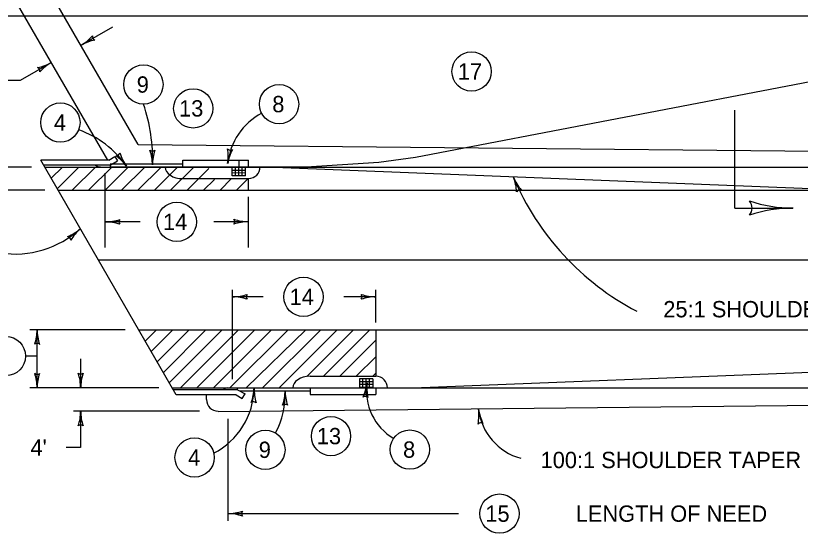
# Model space of a CAD drawing. Extents: x -617 to 43, y 30 to 431.
# Drawn here: x -503.7 to -368.6, y 240.3 to 329.4 of the extents above; entities that cross this region are included whole.
import ezdxf

# ---------------------------------------------------------------- set-up
doc = ezdxf.new("R2010")
doc.units = 0
for name, color, linetype in [('BR 2020 Reprint', 7, 'Continuous'), ('R_IN_LWRK_PR', 7, 'Continuous'), ('R_PL_BRIDGE_PR', 7, 'Continuous'), ('R_PL_CANDG_PR', 7, 'Continuous'), ('R_PL_ESH_PR', 7, 'Continuous'), ('R_PL_GRAILRT_PR', 7, 'Continuous'), ('R_PL_PCL_PR', 7, 'Continuous'), ('R_PL_SHALL_CONC_FLOW_EX', 7, 'Continuous'), ('R_TS_DIM_PR', 7, 'Continuous'), ('R_TS_TS_PR', 7, 'Continuous'), ('RW 2024 Reprint', 7, 'Continuous')]:
    doc.layers.add(name, color=color, linetype=linetype)

msp = doc.modelspace()

# ---------------------------------------------------------------- linework, layer by layer
at = {"layer": 'BR 2020 Reprint'}
for p, q in [((-496.42, 299.35), (-82.36, 299.35)), ((-482.56, 275.35), (-82.36, 275.35))]:
    msp.add_line(p, q, dxfattribs=at)
at = {"layer": 'R_IN_LWRK_PR'}
for p, q in [((-497.62, 301.42), (-495.69, 303.35)), ((-496.59, 299.62), (-492.86, 303.35)), ((-494.02, 299.35), (-490.02, 303.35)), ((-491.19, 299.35), (-487.19, 303.35)), ((-488.36, 299.35), (-484.36, 303.35)), ((-485.52, 299.35), (-481.52, 303.35)), ((-482.72, 299.35), (-478.72, 303.35)), ((-479.85, 299.35), (-475.89, 303.35)), ((-477.06, 299.35), (-473.06, 303.35)), ((-474.22, 299.35), (-470.49, 303.09)), ((-468.56, 299.35), (-466.56, 301.35)), ((-465.72, 299.35), (-463.72, 301.35)), ((-463.66, 299.38), (-463.66, 301.38)), ((-471.39, 299.35), (-469.52, 301.22)), ((-471.39, 299.35), (-469.52, 301.22)), ((-481.46, 273.42), (-479.52, 275.35)), ((-480.42, 271.62), (-476.69, 275.35)), ((-479.36, 269.82), (-473.86, 275.35)), ((-478.32, 268.02), (-471.02, 275.35)), ((-477.29, 266.22), (-468.19, 275.35)), ((-475.36, 265.35), (-465.36, 275.35)), ((-472.56, 265.35), (-462.56, 275.35)), ((-469.76, 265.29), (-459.69, 275.35)), ((-466.92, 265.32), (-456.81, 275.35)), ((-464.06, 265.35), (-453.81, 275.35)), ((-461.22, 265.35), (-451.22, 275.35)), ((-458.39, 265.35), (-448.39, 275.35)), ((-453.59, 267.32), (-445.56, 275.35)), ((-450.76, 267.35), (-442.76, 275.35)), ((-441.72, 275.35), (-441.72, 267.35)), ((-447.92, 267.35), (-441.72, 273.56)), ((-445.09, 267.35), (-441.72, 270.72)), ((-442.26, 267.35), (-441.72, 267.89)), ((-476.79, 265.35), (-462.39, 265.35))]:
    msp.add_line(p, q, dxfattribs=at)
at = {"layer": 'R_PL_BRIDGE_PR'}
for p, q in [((-476.1, 264.17), (-499.43, 304.54)), ((-487.72, 304.54), (-499.43, 304.54)), ((-487.72, 304.54), (-486.66, 305.17)), ((-487.49, 303.67), (-486.19, 304.4)), ((-486.66, 305.17), (-486.19, 304.4)), ((-487.49, 303.67), (-498.93, 303.67)), ((-465.55, 265.04), (-476.6, 265.04)), ((-465.55, 265.04), (-464.25, 264.31)), ((-465.79, 264.17), (-476.1, 264.17)), ((-465.79, 264.17), (-464.72, 263.54)), ((-464.72, 263.54), (-464.25, 264.31))]:
    msp.add_line(p, q, dxfattribs=at)
at = {"layer": 'R_PL_CANDG_PR'}
for p, q in [((-474.99, 303.85), (-487.49, 303.85)), ((-465.22, 264.85), (-453.05, 264.85))]:
    msp.add_line(p, q, dxfattribs=at)
at = {"layer": 'R_PL_ESH_PR'}
for p, q in [((-487.86, 304.54), (-516.42, 353.97)), ((-482.66, 307.22), (-508.05, 351.24)), ((-482.66, 307.22), (-292.72, 305.35)), ((-470.89, 263.35), (-470.89, 264.17)), ((-468.89, 261.32), (-268.89, 263.35))]:
    msp.add_line(p, q, dxfattribs=at)
msp.add_arc((-468.88, 263.34), 2, 180, 270, dxfattribs=at)
at = {"layer": 'R_PL_GRAILRT_PR'}
for p, q in [((-349, 321.49), (-434.92, 304.97)), ((-441.24, 304.12), (-453.72, 303.35)), ((-434.92, 304.97), (-441.24, 304.12)), ((-489.17, 303.35), (-487.49, 303.35)), ((-487.49, 303.67), (-487.49, 303.35)), ((-478.72, 303.35), (-487.49, 303.35)), ((-453.72, 303.35), (-478.72, 303.35)), ((-467.23, 265.35), (-465.55, 265.35)), ((-465.55, 265.35), (-273.32, 265.35)), ((-465.55, 265.04), (-465.55, 265.35))]:
    msp.add_line(p, q, dxfattribs=at)
for centre, start, end in [((-489.11, 304.74), 230.5367, 267.6404), ((-467.17, 263.97), 92.3596, 129.4633)]:
    msp.add_arc(centre, 1.38, start, end, dxfattribs=at)
at = {"layer": 'R_PL_PCL_PR'}
for p, q in [((-522.7, 329.35), (-76.96, 329.35)), ((-124.61, 287.35), (-489.49, 287.35))]:
    msp.add_line(p, q, dxfattribs=at)
at = {"layer": 'R_PL_SHALL_CONC_FLOW_EX'}
for p, q in [((-474.99, 304.52), (-463.66, 304.55)), ((-474.99, 303.35), (-474.99, 304.52)), ((-465.32, 304.54), (-465.32, 303.37)), ((-465.32, 304.54), (-465.32, 304.54)), ((-463.66, 303.38), (-463.66, 304.55)), ((-477.99, 303.35), (-461.65, 303.39)), ((-464.17, 303.3), (-466.48, 303.3)), ((-466.47, 301.81), (-466.48, 303.3)), ((-464.16, 302.78), (-466.48, 302.78)), ((-465.9, 301.81), (-465.9, 303.3)), ((-465.32, 303.38), (-465.32, 303.38)), ((-465.32, 301.82), (-465.32, 303.3)), ((-464.74, 301.82), (-464.74, 303.3)), ((-464.16, 301.82), (-464.17, 303.3)), ((-474.98, 301.35), (-463.65, 301.38)), ((-464.16, 302.33), (-466.48, 302.32)), ((-464.16, 301.82), (-466.47, 301.81)), ((-453.05, 267.35), (-441.72, 267.35)), ((-444.54, 266.92), (-444.54, 265.43)), ((-442.23, 266.92), (-444.54, 266.92)), ((-442.23, 266.41), (-444.54, 266.41)), ((-443.96, 265.43), (-443.96, 266.92)), ((-443.39, 265.43), (-443.39, 266.92)), ((-442.81, 265.43), (-442.81, 266.92)), ((-442.23, 266.92), (-442.23, 265.43)), ((-456.05, 265.35), (-439.72, 265.35)), ((-453.05, 265.35), (-453.05, 264.19)), ((-442.23, 265.95), (-444.54, 265.95)), ((-442.23, 265.43), (-444.54, 265.43)), ((-443.39, 264.19), (-443.39, 265.36)), ((-443.39, 265.35), (-443.39, 265.35)), ((-441.72, 265.35), (-441.72, 264.19)), ((-453.05, 264.19), (-441.72, 264.19)), ((-443.39, 264.19), (-443.39, 264.19))]:
    msp.add_line(p, q, dxfattribs=at)
for centre, start, end in [((-463.66, 303.38), 270.1327, 0.1327), ((-441.72, 265.35), 0, 90)]:
    msp.add_arc(centre, 2, start, end, dxfattribs=at)
for centre, major_axis, start_param, end_param in [((-474.99, 303.35), (3, 0.01), 3.141593, 4.712389), ((-453.05, 265.35), (-3, 0), 4.712389, 6.283185)]:
    msp.add_ellipse(centre, major_axis=major_axis, ratio=0.666667, start_param=start_param, end_param=end_param, dxfattribs=at)
at = {"layer": 'R_TS_DIM_PR'}
for p, q in [((-487.09, 327.42), (-492.49, 324.29)), ((-497.59, 321.35), (-502.99, 318.22)), ((-502.99, 318.22), (-505.49, 318.22)), ((-501.05, 303.35), (-509.96, 303.35)), ((-488.33, 289.51), (-488.33, 302.28)), ((-498.74, 299.35), (-509.99, 299.35)), ((-463.66, 289.51), (-463.66, 298.21)), ((-482.33, 293.95), (-488.33, 293.95)), ((-463.66, 293.95), (-469.65, 293.95)), ((-466.39, 266.86), (-466.39, 282.25)), ((-461.14, 281.02), (-466.39, 281.02)), ((-441.72, 281.02), (-447.24, 281.02)), ((-441.72, 276.59), (-441.72, 282.25)), ((-484.87, 275.35), (-501.29, 275.35)), ((-500.06, 265.35), (-500.06, 275.35)), ((-500.06, 270.84), (-502.06, 270.84)), ((-492.56, 270.35), (-492.56, 265.35)), ((-479.1, 265.35), (-501.29, 265.35)), ((-472.12, 261.35), (-493.79, 261.35)), ((-492.56, 261.35), (-492.56, 255.09)), ((-467.23, 260.04), (-467.23, 242.49)), ((-492.56, 255.09), (-495.06, 255.09)), ((-467.23, 243.72), (-427.5, 243.72))]:
    msp.add_line(p, q, dxfattribs=at)
for centre in [(-425.24, 319.79), (-481.75, 317.54), (-458.39, 314.17), (-473.17, 313.44), (-496.05, 311), (-475.99, 293.92), (-454.19, 281.02), (-505.44, 270.83), (-449.45, 257.06), (-460.75, 254.7), (-435.87, 254.74), (-472.94, 253.38), (-420.44, 243.72)]:
    msp.add_circle(centre, 3.38, dxfattribs=at)
for centre, radius, start, end in [((-496.44, 331.1), 7.87, 300.1243, 318.7931), ((-489.9, 325.79), 0.63, 168.8989, 251.0156), ((-488.54, 317.48), 7.87, 101.4715, 120.1182), ((-496.44, 331.1), 7.87, 300.1121, 300.1243), ((-501.54, 328.17), 7.87, 281.4715, 300.1182), ((-500.18, 319.85), 0.63, 348.8989, 71.0156), ((-493.64, 314.54), 7.87, 120.1243, 138.7931), ((-493.64, 314.54), 7.87, 120.1121, 120.1243), ((-509.72, 304.64), 29.56, 358.1946, 18.7494), ((-456.09, 302.73), 11.22, 118.1678, 173.8143), ((-498.56, 293.78), 16.95, 34.9731, 70.3403), ((-486.43, 305.92), 0.63, 265.2063, 347.323), ((-478.31, 308.14), 7.87, 197.4288, 216.0976), ((-480.22, 306.71), 0.63, 229.6168, 311.7335), ((-488.05, 303.6), 7.87, 0.8422, 19.511), ((-472.31, 303.83), 7.87, 162.1893, 180.8361), ((-466.77, 306.89), 0.63, 219.633, 301.7497), ((-475.02, 305.19), 7.87, 350.8584, 9.5271), ((-459.47, 302.69), 7.87, 152.2055, 170.8523), ((-491.03, 298.86), 7.87, 36.1037, 54.7504), ((-478.31, 308.14), 7.87, 216.0976, 216.1098), ((-488.05, 303.6), 7.87, 0.8299, 0.8422), ((-475.02, 305.19), 7.87, 350.8461, 350.8584), ((-410.71, 304.51), 7.87, 201.7827, 220.4515), ((-425.34, 298.66), 7.87, 3.1299, 21.7766), ((-410.71, 304.51), 7.87, 201.7705, 201.7827), ((-375.17, 319.76), 46.55, 202.9808, 242.3205), ((-416.91, 298.8), 0.63, 70.5573, 152.674), ((-488.33, 301.79), 7.87, 269.9878, 270), ((-488.33, 301.79), 7.87, 270, 288.6688), ((-488.33, 286.04), 7.87, 71.3472, 89.9939), ((-485.34, 293.92), 0.63, 138.7746, 220.8913), ((-466.65, 293.95), 0.63, 318.7746, 40.8913), ((-463.66, 286.07), 7.87, 90, 108.6688), ((-463.66, 301.82), 7.87, 251.3472, 269.9939), ((-463.66, 286.07), 7.87, 89.9878, 90), ((-503.95, 305.33), 16.95, 261.7681, 311.9649), ((-497.77, 298.68), 7.87, 292.1875, 310.8342), ((-487.47, 286.76), 7.87, 130.8404, 149.5091), ((-487.47, 286.76), 7.87, 130.8281, 130.8404), ((-494.88, 290.76), 0.63, 359.615, 81.7317), ((-466.39, 288.9), 7.87, 270, 288.6688), ((-466.39, 273.15), 7.87, 71.3472, 89.9939), ((-466.39, 288.9), 7.87, 269.9878, 270), ((-463.4, 281.02), 0.63, 138.7746, 220.8913), ((-441.72, 288.9), 7.87, 251.3472, 269.9939), ((-444.71, 281.02), 0.63, 318.7746, 40.8913), ((-441.72, 273.15), 7.87, 90, 108.6688), ((-441.72, 273.15), 7.87, 89.9878, 90), ((-507.87, 275.35), 7.82, 341.3472, 359.9939), ((-492.24, 275.35), 7.82, 179.9878, 180), ((-492.24, 275.35), 7.82, 180, 198.6688), ((-500.06, 272.38), 0.625, 48.7746, 130.8913), ((-500.05, 268.33), 0.625, 228.7746, 310.8913), ((-507.87, 265.35), 7.82, 0, 18.6688), ((-492.24, 265.35), 7.82, 161.3472, 179.9939), ((-492.55, 268.35), 0.63, 228.7746, 310.8913), ((-500.43, 265.35), 7.87, 0, 18.6688), ((-484.68, 265.35), 7.87, 161.3472, 179.9939), ((-451.05, 267.14), 7.87, 334.7707, 353.4174), ((-433.9, 264.83), 9.44, 171.3971, 239.9089), ((-435.41, 265.34), 7.87, 173.4235, 192.0923), ((-435.41, 265.34), 7.87, 173.4113, 173.4235), ((-507.87, 265.35), 7.82, 359.9878, 0), ((-500.43, 265.35), 7.87, 359.9878, 0), ((-475.54, 265.56), 12.86, 297.2127, 358.9652), ((-470.56, 265.57), 7.87, 339.6202, 358.2669), ((-454.81, 265.09), 7.87, 178.273, 196.9418), ((-454.81, 265.09), 7.87, 178.2608, 178.273), ((-472.17, 264.38), 14.83, 332.7992, 1.9497), ((-465.23, 264.89), 7.87, 341.3472, 359.9939), ((-449.48, 264.89), 7.87, 180, 198.6688), ((-449.48, 264.89), 7.87, 179.9878, 180), ((-443.57, 263.26), 0.63, 42.1981, 124.3148), ((-462.78, 262.33), 0.63, 47.0476, 129.1643), ((-457.35, 261.89), 0.63, 48.7746, 130.8913), ((-500.43, 261.35), 7.87, 341.3472, 359.9939), ((-484.68, 261.35), 7.87, 179.9878, 180), ((-484.68, 261.35), 7.87, 180, 198.6688), ((-431.85, 260.65), 7.87, 348.9418, 7.5885), ((-414.13, 262.86), 9.98, 186.7156, 254.6022), ((-416.23, 262.73), 7.87, 187.5946, 206.2634), ((-416.23, 262.73), 7.87, 187.5824, 187.5946), ((-492.56, 258.36), 0.63, 48.7746, 130.8913), ((-423.65, 258.72), 0.63, 56.3692, 138.4859), ((-467.23, 251.6), 7.87, 270.0061, 288.6528), ((-467.23, 251.6), 7.87, 270.0061, 288.6528), ((-467.23, 235.85), 7.87, 71.3312, 90), ((-467.23, 235.85), 7.87, 90, 90.0122), ((-467.23, 235.85), 7.87, 71.3312, 90), ((-467.23, 235.85), 7.87, 90, 90.0122), ((-464.24, 243.72), 0.63, 139.1087, 221.2254), ((-464.24, 243.72), 0.63, 139.1087, 221.2254)]:
    msp.add_arc(centre, radius, start, end, dxfattribs=at)
at = {"layer": 'R_TS_TS_PR'}
for q in [(-379.9, 313.15), (-369.9, 296.29)]:
    msp.add_line((-379.9, 296.29), q, dxfattribs=at)
for centre, radius, start, end in [((-378.81, 296.29), 1.87, 318.7746, 40.8913), ((-369.9, 319.73), 23.44, 251.3472, 269.9939), ((-369.9, 272.85), 23.44, 90, 108.6688), ((-369.9, 272.85), 23.44, 89.9878, 90)]:
    msp.add_arc(centre, radius, start, end, dxfattribs=at)
at = {"layer": 'RW 2024 Reprint'}
for p, q in [((-498.72, 303.35), (-82.36, 303.35)), ((-459.16, 303.32), (-359.29, 299.35)), ((-435.29, 265.35), (-185.29, 275.35))]:
    msp.add_line(p, q, dxfattribs=at)

# ---------------------------------------------------------------- texts
at = {"layer": 'R_PL_CANDG_PR'}
msp.add_text('CURB SHOULD END BEFORE W', height=0.002, dxfattribs=at).set_placement((-423.89, 264.04))
at = {"layer": 'R_TS_DIM_PR'}
for s, height, p in [('17', 2.808, (-427.61, 318.38)), ('9', 2.81, (-482.9, 316.14)), ('13', 2.808, (-475.61, 312.04)), ('8', 2.81, (-459.56, 312.77)), ('4', 2.81, (-497.17, 309.6)), ('14', 2.808, (-478.37, 292.51)), ('14', 2.808, (-456.58, 279.62)), ('25:1 SHOULDER TAPER', 2.808, (-392.23, 277.49)), ('13', 2.808, (-451.89, 255.66)), ("4'", 2.808, (-501.2, 253.68)), ('9', 2.81, (-461.89, 253.3)), ('8', 2.81, (-437.04, 253.34)), ('4', 2.81, (-474.06, 251.97)), ('100:1 SHOULDER TAPER', 2.808, (-413.36, 251.55)), ('15', 2.808, (-422.87, 242.32)), ('LENGTH OF NEED', 2.808, (-407.31, 242.32))]:
    msp.add_text(s, height=height, dxfattribs=at).set_placement(p)

doc.saveas('drawing.dxf')
